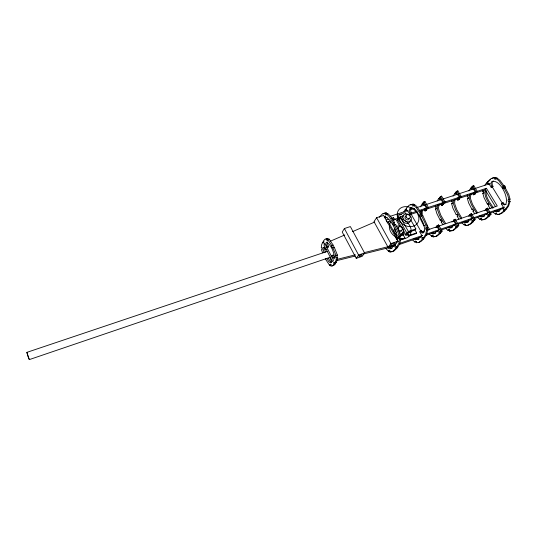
<?xml version="1.0" encoding="UTF-8"?>
<svg xmlns="http://www.w3.org/2000/svg" width="537" height="537" viewBox="0 0 537 537"><rect width="100%" height="100%" fill="white"/><g stroke="black" fill="none" stroke-linecap="round" stroke-linejoin="round"><path stroke-width="0.81" d="M322.562 252.907L321.549 249.685A1.168 0.497 71.6 0 0 322.146 249.04A1.168 0.497 71.6 0 0 321.28 247.604L321.549 245.06L322.69 242.2A1.181 0.51 71.8 0 0 323.677 242.993A1.181 0.51 71.8 0 0 323.294 241.16L324.959 239.213L326.415 238.851A1.195 0.524 71.8 0 0 327.174 240.529A1.195 0.524 71.8 0 0 327.59 239.462L328.953 239.012L329.356 239.381L333.215 245.221A1.202 0.53 71.5 0 0 333.276 246.906A1.202 0.53 71.5 0 0 334.222 247.134L337.431 255.169L336.068 255.632A1.202 0.53 71.1 0 0 335.43 256.283A1.202 0.53 71.1 0 0 336.33 257.773L336.014 260.344L334.773 263.157A1.188 0.517 70.9 0 0 333.759 262.318A1.188 0.517 70.9 0 0 334.135 264.15L332.416 265.956L330.946 266.211A1.175 0.503 70.9 0 0 330.195 264.546A1.175 0.503 70.9 0 0 329.785 265.547L325.623 259.364A1.168 0.497 71.2 0 0 325.818 258.512M337.431 255.169A1.202 0.53 71.1 0 0 336.793 255.82A1.202 0.53 71.1 0 0 337.692 257.304L336.551 261.935L336.128 262.694L334.773 263.157M379.545 217.25A1.134 0.571 72.1 0 0 379.404 217.062L382.472 213.833L385.042 213.283A1.155 0.591 72.2 0 0 385.808 214.928A1.155 0.591 72.2 0 0 386.304 213.807L389.238 216.666L393.332 223.009A1.168 0.604 71.7 0 0 393.306 224.681A1.168 0.604 71.7 0 0 394.359 224.849L395.641 224.426L399.152 231.662L400.615 236.696L399.333 237.132A1.168 0.604 71 0 0 398.561 237.784A1.168 0.604 71 0 0 399.515 239.213L398.85 243.254L396.407 247.718A1.155 0.584 70.6 0 0 395.306 246.933A1.155 0.584 70.6 0 0 395.641 248.718L392.446 251.645L389.862 251.96A1.134 0.564 70.6 0 0 389.117 250.336A1.134 0.564 70.6 0 0 388.613 251.363L385.761 248.436M400.615 236.696A1.168 0.604 71 0 0 399.837 237.347A1.168 0.604 71 0 0 400.797 238.77L399.709 243.852L397.669 247.282L396.407 247.718M442.891 224.667L441.192 221.935A1.087 0.618 71 0 0 441.273 220.385A1.087 0.618 71 0 0 440.199 220.23L436.863 213.558L435.527 208.9A1.081 0.611 71.8 0 0 436.319 208.242A1.081 0.611 71.8 0 0 435.4 206.946L435.453 205.973M458.94 219.156L457.235 216.458A1.074 0.631 71 0 0 457.329 214.914A1.074 0.631 71 0 0 456.235 214.773L452.899 208.175L451.59 203.563A1.074 0.631 71.8 0 0 452.402 202.899A1.074 0.631 71.8 0 0 451.476 201.623L451.543 200.657M403.844 211.853L405.328 209.417A1.121 0.597 72.2 0 0 406.408 210.115A1.121 0.597 72.2 0 0 406.086 208.356L409.342 205.1L412.033 204.51A1.141 0.618 72.3 0 0 412.792 206.121A1.141 0.618 72.3 0 0 413.336 205.006L414.571 204.604L416.759 206.43L421.713 213.572A1.148 0.631 71.7 0 0 421.652 215.23A1.148 0.631 71.7 0 0 422.747 215.377L427.183 225.124L427.687 227.433L426.452 227.856A1.155 0.631 70.9 0 0 425.633 228.514A1.155 0.631 70.9 0 0 426.6 229.91L425.828 233.931L423.196 238.401A1.134 0.611 70.5 0 0 422.075 237.643A1.134 0.611 70.5 0 0 422.384 239.408L419.008 242.368L416.303 242.737A1.114 0.591 70.5 0 0 415.557 241.14A1.114 0.591 70.5 0 0 415.02 242.167L412.893 240.274M427.029 227.406A1.148 0.631 70.9 0 0 427.002 228.661A1.148 0.631 70.9 0 0 427.835 229.487L426.613 234.541L424.425 237.978L423.196 238.401M474.674 213.746L472.963 211.081A1.061 0.644 71 0 0 473.077 209.551A1.061 0.644 71 0 0 471.963 209.423L468.626 202.899L467.331 198.328A1.061 0.644 71.9 0 0 468.17 197.656A1.061 0.644 71.9 0 0 467.237 196.401L467.385 194.965M420.995 213.122L421.511 210.242M397.353 239.797C397.266 232.138 391.815 219.083 384.398 216.545M490.274 208.665L488.395 205.812A1.054 0.658 71 0 0 488.522 204.288A1.054 0.658 71 0 0 487.395 204.174L484.059 197.717L482.783 193.192A1.054 0.658 71.9 0 0 483.636 192.521A1.054 0.658 71.9 0 0 482.696 191.279L482.79 190.326M484.763 185.312L486.542 182.875A1.067 0.671 72.5 0 0 487.703 183.5A1.067 0.671 72.5 0 0 487.442 181.815L491.227 178.485L494.248 177.781A1.081 0.698 72.6 0 0 495 179.298A1.081 0.698 72.6 0 0 495.664 178.19L498.839 180.727L503.088 186.514A1.094 0.705 71.8 0 0 502.941 188.118A1.094 0.705 71.8 0 0 504.142 188.205L505.263 187.829L508.781 194.522L510.096 199.24L508.975 199.623A1.094 0.712 70.8 0 0 508.036 200.308A1.094 0.712 70.8 0 0 509.029 201.61L507.968 205.543L504.82 210.021A1.081 0.691 70.2 0 0 503.612 209.343A1.081 0.691 70.2 0 0 503.86 211.034L499.96 214.095L496.947 214.599A1.061 0.671 70.2 0 0 496.201 213.088A1.061 0.671 70.2 0 0 495.55 214.115L493.295 212.39M509.217 199.489A1.094 0.712 70.7 0 0 509.344 200.637A1.094 0.712 70.7 0 0 510.15 201.227L508.532 206.181L505.928 209.631L504.82 210.021M485.039 190.521C483.991 197.22 488.925 203.013 492.342 208.255M486.139 190.158C485.086 196.851 490.019 202.637 493.436 207.879M330.557 257.156L29.3 359.609L28.052 356.649L26.877 352.366L327.758 251.222M29.327 359.595L26.877 352.366M422.478 210.585L422.176 212.733A7.25 4.014 71.6 0 0 422.364 214.968L422.538 215.773M453.899 200.187L453.537 202.315A7.115 4.215 71.6 0 0 453.684 204.523L455.678 210.095L461.088 219.002M455.034 199.811L454.671 201.939A7.109 4.222 71.6 0 0 454.826 204.147L456.812 209.712L461.538 217.68M469.721 194.951L469.331 197.072A7.041 4.309 71.6 0 0 469.466 199.267L471.439 204.778L476.869 213.578M437.991 204.798L437.427 207.665A7.182 4.115 71.6 0 0 437.595 209.893L439.602 215.518L444.314 223.593M439.206 204.275A3.638 2.088 71.8 0 0 439.152 204.416L438.588 207.282A7.176 4.121 71.6 0 0 438.756 209.504L440.756 215.129L445.475 223.197M471.097 193.857L470.452 196.696A7.041 4.316 71.6 0 0 470.58 198.891L472.553 204.402L477.292 212.276M420.384 206.886L422.223 203.892L423.418 203.503A1.108 0.618 72.2 0 0 423.948 204.261M453.033 196.166L455.014 193.179L456.161 192.803A1.087 0.644 72.3 0 0 456.705 193.535M468.882 190.964L470.929 187.977L472.057 187.608A1.074 0.658 72.4 0 0 472.285 188.051M437.178 200.919L438.783 198.482L439.951 198.099A1.094 0.631 72.3 0 0 440.085 198.388M323.979 252.719L323.059 248.282A2.349 1.007 71.5 0 1 324.912 248.443L325.576 249.725L326.006 249.007M328.664 246.389L327.308 246.839L326.872 247.564L328.221 247.114L328.664 246.389L327.986 245.1A2.376 1.034 71.7 0 1 327.677 241.905M344.405 228.52L342.23 232.058L356.259 258.378L362.207 256.317L364.556 252.947L350.366 226.574L344.405 228.52L358.575 255.008L356.259 258.378M330.517 257.659L330.08 258.371L330.752 259.66A2.363 1.02 71.1 0 1 330.698 262.969L328.825 261.707L326.879 258.693M331.403 256.243L331.846 255.531L333.202 255.068L333.88 256.371A2.39 1.047 71.2 0 0 334.82 257.478M332.98 255.424L333.202 255.068M405.717 210.289L406.543 209.021A1.121 0.597 72.2 0 0 406.771 209.477M363.334 254.014L394.057 246.349L397.971 241.173L383.633 215.424L376.618 217.713L373.98 221.647L388.137 247.349L395.125 244.932L394.856 244.449M422.961 204.154L423.418 203.503M387.6 222.962L388.385 221.848L390.647 221.103M393.01 218.378L393.54 217.633L394.729 219.761M405.965 214.075L405.167 212.665L397.716 215.115L397.185 215.861L408.617 236.159L416.074 233.602L416.638 232.877L415.014 230.011L415.86 228.916L410.55 219.579M397.34 220.687L398.776 218.693M403.864 215.592L400.125 216.827L399.313 217.948L397.716 215.115M439.481 198.75L439.951 198.099M407.106 211.35L407.65 210.605L409.771 214.33L411.543 213.182L409.771 214.33M471.103 188.883L472.057 187.608M438.588 224.983L442.139 231.105L440.937 231.521L440.192 232.494A1.121 0.631 70.5 0 0 439.051 231.749A1.121 0.631 70.5 0 0 439.347 233.501L435.856 236.488L433.084 236.877A1.108 0.611 70.4 0 0 432.339 235.3A1.108 0.611 70.4 0 0 431.775 236.327L429.224 234.025M442.139 231.105L441.394 232.078L440.192 232.494M409.912 214.29L410.637 213.303L416.954 211.216M388.137 247.349L390.929 243.597L397.971 241.173M396.991 239.824L395.782 237.649L396.588 236.569L388.385 221.848M335.088 262.835A1.188 0.517 70.9 0 0 335.491 263.687L333.759 265.493L332.289 265.748A1.175 0.51 70.9 0 0 332.275 265.52M455.678 193.454L456.161 192.803M424.311 205.423L424.592 205.053L426.72 208.725L428.486 207.584L426.72 208.725M455.222 219.277L458.786 225.318L457.611 225.728L456.839 226.701A1.114 0.644 70.4 0 0 455.678 225.976A1.114 0.644 70.4 0 0 455.967 227.715L452.362 230.722L449.523 231.145A1.094 0.624 70.4 0 0 448.784 229.581A1.094 0.624 70.4 0 0 448.194 230.608L445.616 228.353M458.786 225.318L458.014 226.292L456.839 226.701M400.313 236.099L403.321 235.072L404.139 233.991L403.065 232.071M405.509 235.226L406.992 233.28L410.724 232.011M408.617 236.159L409.174 235.441L407.549 232.555L408.382 231.467L415.86 228.916M426.781 209.813L425.022 210.94L426.781 209.813L425.982 208.437M403.321 235.072L404.938 237.951L404.388 238.67L400.622 239.965M471.533 213.686L475.104 219.653L473.949 220.056L473.151 221.029A1.101 0.665 70.4 0 0 471.976 220.324A1.101 0.665 70.4 0 0 472.251 222.043L468.546 225.07L465.646 225.52A1.081 0.644 70.3 0 0 464.901 223.976A1.081 0.644 70.3 0 0 464.29 225.003L461.679 222.781M440.823 200.073L441.192 199.61L443.327 203.234L445.092 202.1L443.327 203.234M475.104 219.653L473.151 221.029M422.223 203.892A1.108 0.611 72.2 0 0 423.324 204.577A1.108 0.611 72.2 0 0 423.015 202.832L423.774 201.912L424.968 201.523L428.439 207.51M420.511 236.616L420.78 237.085L421.921 235.662L419.759 231.87L421.558 230.729L421.196 231.178M443.32 204.328L441.568 205.456L443.32 204.328L442.522 202.973M424.405 202.201L424.968 201.523M486.16 213.619L486.569 214.29L487.871 212.853L485.683 209.249L487.468 208.134L491.093 214.102L489.147 215.471A1.087 0.678 70.3 0 0 487.952 214.78A1.087 0.678 70.3 0 0 488.214 216.485L484.408 219.526L481.447 220.002A1.074 0.658 70.3 0 0 480.709 218.478A1.074 0.658 70.3 0 0 480.071 219.505L477.433 217.324M491.093 214.102L489.147 215.471M457.162 194.642L457.464 194.273L459.605 197.851L461.37 196.723L459.605 197.851M438.783 198.482A1.094 0.631 72.3 0 0 439.897 199.146A1.094 0.631 72.3 0 0 439.608 197.421L441.562 196.112L445.045 202.026M459.538 198.958L457.786 200.079L459.538 198.958L458.739 197.616M437.326 230.514L437.729 231.212L438.917 229.789L436.749 226.037L438.541 224.902L438.205 225.312M436.474 227.419L436.903 227.299M440.978 196.79L441.562 196.112M473.104 189.413L473.412 189.037L475.56 192.575L477.319 191.461L475.56 192.575M455.014 193.179A1.087 0.644 72.3 0 0 456.148 193.83A1.087 0.644 72.3 0 0 455.866 192.112L457.826 190.816L461.323 196.649M475.433 193.689L473.688 194.803L475.433 193.689L474.634 192.367M451.946 222.036L452.389 221.694M453.933 224.768L454.342 225.459L455.564 224.03L453.389 220.331L455.181 219.203L454.604 219.881M474.305 220.626L474.359 220.566A1.101 0.665 70.3 0 0 473.788 219.895M488.576 184.473L489.059 183.909L491.207 187.406L492.966 186.292L491.207 187.406M419.887 211.363L485.133 189.776L486.415 188.286L497.275 205.993L427.674 229.903M396.467 246.738A1.155 0.591 70.6 0 0 396.903 248.282L393.702 251.209L389.862 251.96M470.929 187.977A1.074 0.658 72.4 0 0 472.077 188.615A1.074 0.658 72.4 0 0 471.808 186.916L473.768 185.621L477.279 191.38M457.276 191.434L457.826 190.816M470.211 219.136L470.613 219.821L471.882 218.384L469.7 214.733L471.486 213.612L471.13 214.021M469.278 216.143L469.593 215.78L468.512 216.149M473.258 186.178L473.768 185.621M484.307 210.786L485.166 210.43M487.019 208.631L487.468 208.134M440.092 231.742A1.121 0.631 70.5 0 0 440.541 233.085L437.42 235.864L434.936 236.562M423.156 237.569A1.134 0.618 70.5 0 0 423.606 238.978L420.968 241.496L418.833 242.395M501.934 208.43L502.209 208.873L503.552 207.43L501.357 203.872L503.135 202.764L502.713 203.214M456.712 225.869A1.114 0.651 70.4 0 0 457.141 227.305L453.53 230.313L450.691 230.735M489.858 213.155L503.484 208.309M503.652 208.128L503.988 207.772M472.949 220.438A1.101 0.665 70.3 0 0 473.399 221.64L470.499 224.197L467.834 225.198M488.945 214.632A1.087 0.678 70.3 0 0 489.341 216.089L485.938 218.921L482.917 219.667M504.579 209.202A1.081 0.691 70.2 0 0 504.968 210.652L501.914 213.229L498.759 214.283M490.603 179.385L488.549 181.452L487.442 181.815M325.932 239.086L327.778 238.408A1.195 0.524 71.8 0 0 328.188 239.737M383.042 213.934L384.405 213.068L386.318 212.867A1.155 0.591 72.2 0 0 386.573 213.974M491.503 178.667L493.134 177.74L495.362 177.418A1.081 0.698 72.6 0 0 495.946 178.861M410.57 204.698L413.268 204.107A1.141 0.618 72.3 0 0 413.792 205.564M330.181 241.261L344.794 234.958M352.487 231.642L374.792 222.016M385.673 216.129L384.714 216.505A3.826 1.947 71.9 0 0 384.217 217.035M468.774 221.741L466.646 222.083A7.142 4.262 70.9 0 1 465.109 221.472M395.641 248.718L396.903 248.282M422.384 239.408L423.606 238.978M439.347 233.501L440.541 233.085M455.967 227.715L457.141 227.305M472.251 222.043L473.399 221.64M488.214 216.485L489.341 216.089M503.86 211.034L504.968 210.652M388.613 251.363L389.862 250.927A1.134 0.571 70.6 0 1 389.808 250.564M415.02 242.167L416.229 241.744A1.114 0.597 70.5 0 1 416.175 241.382M431.775 236.327L432.956 235.918A1.108 0.611 70.4 0 1 433.104 234.944M448.194 230.608L449.355 230.205A1.094 0.624 70.4 0 1 449.335 229.574M464.29 225.003L465.431 224.607A1.081 0.644 70.3 0 1 465.384 224.197M480.071 219.505L481.192 219.116A1.074 0.658 70.2 0 1 481.266 218.284M495.55 214.115L496.644 213.733A1.061 0.671 70.2 0 1 496.732 212.9M433.084 236.877L434.044 236.542M449.523 231.145L450.254 230.89M465.646 225.52L466.358 225.272M481.447 220.002L482.494 219.64M399.857 243.295L422.706 235.394M426.647 234.031L439.595 229.554M440.83 229.124L472.607 218.136M473.929 217.68L504.659 207.047M399.602 244.429L421.767 236.743M425.727 235.374L438.481 230.957M440.77 230.158L455.074 225.204M458.189 224.124L471.647 219.465M474.023 218.64L487.482 213.974M400.407 239.509L404.938 237.951M435.722 227.426L436.769 227.064M452.906 221.519L453.342 221.365M358.575 255.008L364.556 252.947M329.785 265.547L331.121 265.083L330.718 264.707M334.135 264.15L335.491 263.687M408.482 234.595L406.247 235.36L403.019 229.614M409.174 235.441L416.638 232.877M419.759 231.87L420.988 231.447M436.749 226.037L437.944 225.627M453.389 220.331L454.127 220.076M469.7 214.733L470.707 214.384M485.683 209.249L486.817 208.859M501.357 203.872L502.464 203.489L491.778 186.164M399.515 239.213L400.797 238.77M426.6 229.91L427.835 229.487M509.029 201.61L510.15 201.227M422.136 231.809L424.512 230.991M423.841 225.795L424.505 225.574A1.094 0.597 71.1 0 0 423.841 225.795L420.793 219.74L419.243 214.874M440.199 220.23L441.139 219.915M456.235 214.773L457.229 214.438M471.963 209.423L472.802 209.135M487.395 204.174L488.482 203.798M407.549 232.555L415.014 230.011M400.374 235.273L404.139 233.991M336.33 257.773L337.692 257.304M441.192 221.935L442.206 221.586M457.235 216.458L458.155 216.143M472.963 211.081L473.936 210.752M395.782 237.649L397.293 237.132M325.576 249.725L326.919 249.275M327.59 239.462L331.853 245.678A1.202 0.53 71.5 0 0 331.906 247.362A1.202 0.53 71.5 0 0 332.853 247.591L334.222 247.134M331.853 245.678L333.215 245.221M413.336 205.006L416.336 207.779L420.471 213.988A1.148 0.631 71.7 0 0 420.417 215.639A1.148 0.631 71.7 0 0 421.505 215.787L422.747 215.377M410.342 214.518L417.504 212.149M392.909 220.351L395.923 219.358L399.964 226.554M398.843 219.056L397.36 219.546L402.206 228.171M435.4 206.946L436.339 206.631M451.476 201.623L452.396 201.315M467.237 196.401L468.002 196.146M482.696 191.279L483.79 190.917M393.332 223.009L394.614 222.587L390.52 216.25L387.586 213.39L386.304 213.807M420.471 213.988L421.713 213.572M435.527 208.9L436.326 208.631M451.59 203.563L452.436 203.275M467.331 198.328L468.445 197.958L468.526 198.468M482.783 193.192L483.871 192.83A1.054 0.658 71.9 0 0 484.112 192.937M503.088 186.514L504.209 186.144L499.96 180.358L496.779 177.828L495.664 178.19M399.414 215.129L401.649 214.397M386.016 220.11L389.023 219.123M391.278 218.378L393.54 217.633M322.69 242.2L324.039 241.757M419.323 210.437L486.415 188.286M384.935 218.056L387.325 217.27M390.513 216.223L408.053 210.477M410.443 209.692L414.43 208.383M416.819 207.597L441.924 199.368M443.126 198.972L490.16 183.547M326.415 238.851L327.778 238.408M423.015 202.832L423.988 202.516M439.608 197.421L440.635 197.086M455.866 192.112L456.732 191.837M471.808 186.916L472.513 186.681M405.328 209.417L406.543 209.021M486.542 182.875L487.643 182.52A1.067 0.671 72.5 0 0 488.442 183.305M385.042 213.283L386.318 212.867M412.033 204.51L413.268 204.107M494.248 177.781L495.362 177.418M419.269 238.931L418.256 239.247L416.323 238.844M336.652 260.673L355.252 256.028M336.746 259.465L355.4 254.82M364.314 252.605L395.125 244.932M484.059 216.458L482.454 216.592A7.075 4.356 70.8 0 1 480.897 216.002M452.06 227.567L450.523 227.675A7.216 4.162 70.9 0 1 449.013 227.044M435.064 233.407L434.077 233.387A7.29 4.061 70.9 0 1 432.587 232.736M499.027 211.195L496.906 210.913M391.768 248.443L388.929 247.275M331.598 262.425L330.161 261.244L328.214 258.237M481.192 219.116L480.467 218.673M494.738 210.665L496.859 211.598L499.068 211.222A3.564 2.262 70.5 0 0 500.202 209.168M495.919 213.296L496.644 213.733M465.431 224.607L464.72 224.151M449.355 230.205L448.294 229.46M432.956 235.918L432.265 235.441M479.246 216.028L479.776 216.391A7.082 4.35 70.8 0 0 481.34 216.982L483.508 216.626A3.598 2.215 70.6 0 0 484.596 214.572M463.444 221.492L463.975 221.868A7.149 4.256 70.9 0 0 465.505 222.479L467.633 222.137A3.631 2.168 70.6 0 0 468.687 219.902M414.114 238.562L416.074 239.63L418.054 239.354A3.746 2.007 70.8 0 0 418.961 237.656M415.544 241.261L416.229 241.744M387.68 247.705L389.587 248.826L391.48 248.584A3.806 1.913 70.8 0 0 392.312 246.134M389.197 250.423L389.862 250.927M429.761 229.776L426.633 224.855M428.58 230.185L427.163 228.104M503.041 208.047L503.317 208.49M485.133 189.776L495.517 206.732M476.285 191.541L476.688 192.206M472.641 185.99L476.144 191.756M486.381 208.598L489.966 214.491M473.506 192.743L474.312 194.065M460.357 196.804L460.753 197.475M456.678 191.192L460.169 197.032M470.378 214.082L473.949 220.056M471.358 218.74L471.768 219.425M457.591 197.999L458.39 199.341M504.142 188.205L507.66 194.904L508.975 199.623M444.099 202.167L444.502 202.845M440.387 196.495L443.871 202.409M454.047 219.68L457.611 225.728M455.108 224.359L455.376 224.822M441.354 203.362L442.152 204.718M427.519 207.638L427.915 208.329M423.774 201.912L427.244 207.9M437.387 225.399L440.937 231.521M438.521 230.098L438.796 230.568M424.787 208.833L425.586 210.209M410.463 212.994L420.934 231.36M400.125 216.827L408.382 231.467M386.412 220.828L387.204 222.251M395.051 245.422L395.319 245.906M393.789 245.865L394.057 246.349M376.618 217.713L390.929 243.597M421.505 215.787L425.022 222.902L426.452 227.856M394.359 224.849L397.87 232.098L399.333 237.132M327.704 246.121L328.221 247.114M333.544 257.29L334.336 258.8M327.308 246.839L326.637 245.55A2.376 1.034 71.7 0 1 326.677 242.174C331.282 245.147 333.725 251.665 334.45 257.035A2.39 1.047 71.2 0 1 332.524 256.834L331.846 255.531M332.853 247.591L336.068 255.632M325.321 252.269L324.402 247.832A2.349 1.014 71.5 0 1 324.516 247.221M398.655 236.34L398.749 237.884M392.977 219.955A11.606 9.384 35 0 1 410.671 227.728A11.606 9.384 35 0 1 398.803 238.354A11.606 9.384 35 0 1 390.97 221.747M402.555 232.051A4.611 3.739 35 0 1 399.649 235.441M397.508 235.226A4.611 3.739 35 0 1 394.581 228.601M396.494 226.413A4.625 3.746 35 0 1 403.28 229.077A4.625 3.746 35 0 1 399.917 234.025M396.568 232.575A4.625 3.746 35 0 1 394.95 228.923M401.461 230.078A2.316 1.873 35 0 1 398.729 231.783M397.474 228.547A2.316 1.873 35 0 1 398.79 227.936M410.308 220.418A4.585 3.672 34.8 0 1 403.911 222.412A4.585 3.672 34.8 0 1 403.535 215.72M409.268 218.21A2.302 1.839 34.7 0 1 407.489 219.895A2.302 1.839 34.7 0 1 405.052 218.082A2.302 1.839 34.7 0 1 406.207 215.941M396.997 241.274A3.866 1.973 71 0 1 396.413 242.147M387.586 213.39A1.155 0.591 72.2 0 1 387.62 214.115M395.044 224.755A1.168 0.604 71.7 0 1 394.353 223.614A1.168 0.604 71.7 0 1 394.614 222.587M395.641 224.426A1.168 0.604 71.7 0 1 395.346 224.802M397.286 246.611A1.155 0.591 70.6 0 1 397.669 247.282M398.165 241.113A3.86 1.98 71 0 1 397.682 241.71M420.377 231.225A3.799 2.067 71 0 0 423.941 232.004C425.781 226.493 422.324 221.083 419.84 216.391C417.558 213.39 415.215 206.389 410.295 208.134A3.772 2.034 72 0 0 410.275 213.504M414.571 204.604A1.141 0.618 72.3 0 1 414.571 205.416M427.217 227.285A1.148 0.631 70.9 0 1 427.687 227.433M424.035 237.32A1.134 0.618 70.5 0 1 424.425 237.978M423.847 232.649A3.799 2.067 71 0 1 421.599 230.809M411.496 213.102A3.766 2.034 72 0 1 411.523 207.738M502.068 203.214A3.611 2.323 70.8 0 0 505.975 203.778C508.734 196.965 500.061 179.533 492.127 181.378A3.584 2.289 72.2 0 0 491.811 186.581M496.779 177.828A1.081 0.698 72.6 0 1 496.732 178.613M504.639 188.218A1.094 0.712 71.8 0 1 503.847 187.212A1.094 0.712 71.8 0 1 504.209 186.144M505.263 187.829A1.094 0.712 71.8 0 1 504.894 188.218M509.371 199.254A1.094 0.712 70.7 0 1 510.096 199.24M505.532 209.014A1.081 0.691 70.2 0 1 505.928 209.631M506.102 204.402A3.611 2.329 70.8 0 1 503.182 202.838M492.919 186.218A3.584 2.289 72.2 0 1 493.234 181.016M323.019 247.436A1.168 0.497 71.6 0 1 323.261 247.846M331.06 264.714A1.175 0.51 70.9 0 1 331.06 264.493M335.605 261.848A1.188 0.517 70.9 0 1 336.128 262.694M328.953 239.012A1.195 0.524 71.8 0 1 329.006 239.73M504.538 188.527A1.457 0.946 71.8 0 1 503.639 186.326A1.457 0.946 71.8 0 1 505.25 186.413A1.457 0.946 71.8 0 1 505.028 188.554M489.623 214.283A1.087 0.678 70.3 0 1 490.274 215.075M472.688 193.622A3.571 2.182 71.8 0 1 473.641 194.73L474.762 194.36A3.564 2.182 71.8 0 0 473.943 193.36M456.927 198.985A3.605 2.135 71.8 0 1 457.739 199.999L458.887 199.623A3.605 2.135 71.8 0 0 458.074 198.609M457.376 225.48A1.114 0.651 70.4 0 1 458.014 226.292M447.851 227.446A7.223 4.155 70.9 0 0 449.362 228.077L451.436 227.762A3.672 2.114 70.7 0 0 452.436 225.882M441.884 203.959A3.638 2.088 71.8 0 1 442.689 204.993L441.521 205.382A3.638 2.081 71.8 0 0 440.716 204.349M440.595 231.199A1.121 0.631 70.5 0 1 441.394 232.078M431.399 233.145A7.296 4.048 70.9 0 0 432.889 233.796L434.916 233.501A3.705 2.061 70.7 0 0 435.883 231.252M424.049 209.705A3.678 2.027 71.8 0 1 424.975 210.866L426.17 210.47A3.672 2.034 71.8 0 0 425.364 209.423M324.798 243.583L323.939 245.04L332.611 261.68L333.504 260.27L324.798 243.583M392.07 245.463A2.537 0.705 -28.7 0 0 395.286 243.1A2.537 0.705 -28.7 0 0 391.775 244.241A2.537 0.705 -28.7 0 0 392.07 245.463M359.897 256.31A1.779 0.51 -28 0 0 362.099 254.666A1.779 0.51 -28 0 0 359.568 255.491A1.779 0.51 -28 0 0 359.897 256.31M398.313 229.232A2.323 1.879 35 0 0 402.092 230.098A2.323 1.879 35 0 0 400.367 226.708A2.323 1.879 35 0 0 398.313 229.232M398.582 219.586A11.532 9.223 34.7 0 0 417.35 223.459A11.532 9.223 34.7 0 0 408.234 206.859A11.532 9.223 34.7 0 0 398.582 219.586M406.16 217.109A2.309 1.846 34.7 0 0 409.906 217.982A2.309 1.846 34.7 0 0 408.18 214.632A2.309 1.846 34.7 0 0 406.16 217.109M403.274 218.975A4.598 3.685 34.7 0 0 410.751 220.7A4.598 3.685 34.7 0 0 407.301 214.021A4.598 3.685 34.7 0 0 403.274 218.975"/></g></svg>
